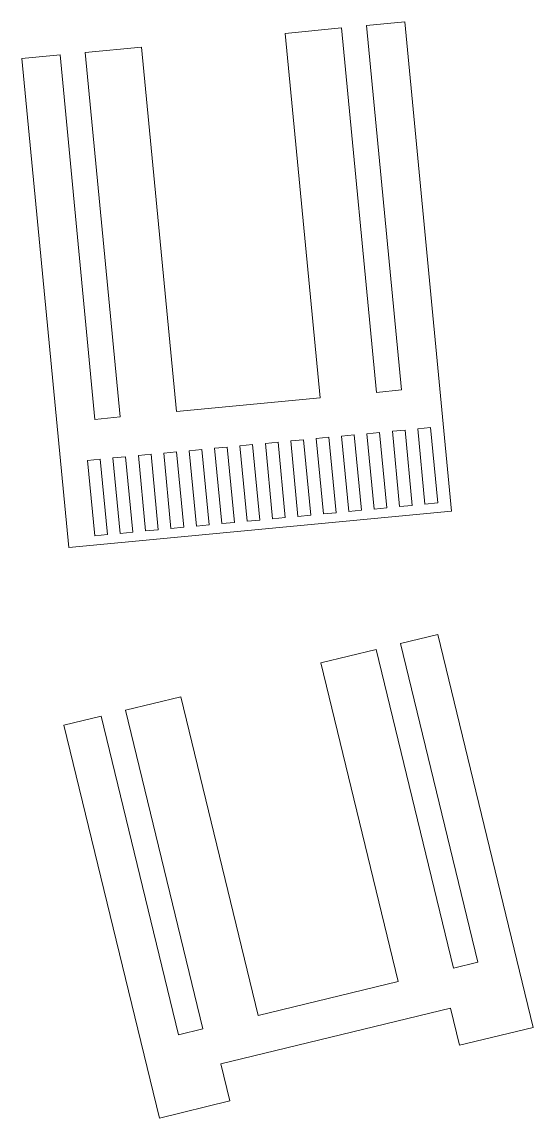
# Model space of a CAD drawing. Header units: millimetres. Extents: x -356 to 984, y -1262 to 367.
# Drawn here: x 166.7 to 206.7, y -874.9 to -788.9 of the extents above; entities that cross this region are included whole.
import ezdxf

# ---------------------------------------------------------------- set-up
doc = ezdxf.new("R2010")
doc.units = ezdxf.units.MM

msp = doc.modelspace()

# ---------------------------------------------------------------- linework, layer by layer
at = {"color": 7, "linetype": 'Continuous', "lineweight": 15}
for p, q in [((193.684, -789.229), (196.67, -788.943)), ((193.684, -789.229), (196.421, -817.813)), ((200.344, -827.306), (196.67, -788.943)), ((187.292, -789.841), (191.719, -789.417)), ((187.292, -789.841), (190.03, -818.426)), ((194.457, -818.002), (191.719, -789.417)), ((171.621, -791.342), (176.047, -790.918)), ((178.785, -819.503), (176.047, -790.918)), ((166.67, -791.817), (169.656, -791.531)), ((170.344, -830.179), (166.67, -791.817)), ((172.394, -820.115), (169.656, -791.531)), ((171.621, -791.342), (174.358, -819.927)), ((190.03, -818.426), (178.785, -819.503)), ((196.421, -817.813), (194.457, -818.002)), ((174.358, -819.927), (172.394, -820.115)), ((195.702, -821.048), (196.697, -820.953)), ((196.268, -826.962), (195.702, -821.048)), ((196.697, -820.953), (197.264, -826.866)), ((197.693, -820.857), (198.688, -820.762)), ((198.259, -826.771), (197.693, -820.857)), ((198.688, -820.762), (199.254, -826.676)), ((185.747, -822.001), (186.743, -821.906)), ((186.743, -821.906), (187.309, -827.82)), ((187.738, -821.811), (188.734, -821.715)), ((188.305, -827.724), (187.738, -821.811)), ((188.734, -821.715), (189.3, -827.629)), ((189.729, -821.62), (190.724, -821.525)), ((190.295, -827.534), (189.729, -821.62)), ((190.724, -821.525), (191.291, -827.438)), ((191.72, -821.429), (192.715, -821.334)), ((192.286, -827.343), (191.72, -821.429)), ((192.715, -821.334), (193.282, -827.248)), ((193.711, -821.239), (194.706, -821.143)), ((194.277, -827.152), (193.711, -821.239)), ((194.706, -821.143), (195.273, -827.057)), ((177.784, -822.764), (178.779, -822.669)), ((178.35, -828.678), (177.784, -822.764)), ((178.779, -822.669), (179.346, -828.583)), ((179.775, -822.573), (180.77, -822.478)), ((180.341, -828.487), (179.775, -822.573)), ((180.77, -822.478), (181.336, -828.392)), ((181.765, -822.383), (182.761, -822.287)), ((182.332, -828.297), (181.765, -822.383)), ((182.761, -822.287), (183.327, -828.201)), ((183.756, -822.192), (184.752, -822.097)), ((184.323, -828.106), (183.756, -822.192)), ((184.752, -822.097), (185.318, -828.011)), ((186.314, -827.915), (185.747, -822.001)), ((171.811, -823.336), (172.806, -823.241)), ((172.377, -829.25), (171.811, -823.336)), ((172.806, -823.241), (173.373, -829.155)), ((173.802, -823.145), (174.797, -823.05)), ((174.368, -829.059), (173.802, -823.145)), ((174.797, -823.05), (175.364, -828.964)), ((175.793, -822.955), (176.788, -822.859)), ((176.359, -828.869), (175.793, -822.955)), ((176.788, -822.859), (177.355, -828.773)), ((195.273, -827.057), (194.277, -827.152)), ((197.264, -826.866), (196.268, -826.962)), ((199.254, -826.676), (198.259, -826.771)), ((200.344, -827.306), (170.344, -830.179)), ((187.309, -827.82), (186.314, -827.915)), ((189.3, -827.629), (188.305, -827.724)), ((191.291, -827.438), (190.295, -827.534)), ((193.282, -827.248), (192.286, -827.343)), ((177.355, -828.773), (176.359, -828.869)), ((179.346, -828.583), (178.35, -828.678)), ((181.336, -828.392), (180.341, -828.487)), ((183.327, -828.201), (182.332, -828.297)), ((185.318, -828.011), (184.323, -828.106)), ((173.373, -829.155), (172.377, -829.25)), ((175.364, -828.964), (174.368, -829.059)), ((196.338, -837.704), (199.253, -836.997)), ((206.728, -867.818), (199.253, -836.997)), ((190.098, -839.217), (194.42, -838.169)), ((200.481, -863.159), (194.42, -838.169)), ((196.338, -837.704), (202.399, -862.694)), ((190.098, -839.217), (196.159, -864.208)), ((174.798, -842.928), (179.12, -841.88)), ((185.181, -866.87), (179.12, -841.88)), ((169.965, -844.1), (172.88, -843.393)), ((178.941, -868.383), (172.88, -843.393)), ((174.798, -842.928), (180.859, -867.918)), ((177.44, -874.922), (169.965, -844.1)), ((200.481, -863.159), (202.399, -862.694)), ((185.181, -866.87), (196.159, -864.208)), ((182.261, -870.665), (200.26, -866.3)), ((200.26, -866.3), (200.967, -869.215)), ((178.941, -868.383), (180.859, -867.918)), ((200.967, -869.215), (206.728, -867.818)), ((182.261, -870.665), (182.968, -873.581)), ((177.44, -874.922), (182.968, -873.581))]:
    msp.add_line(p, q, dxfattribs=at)

doc.saveas('drawing.dxf')
